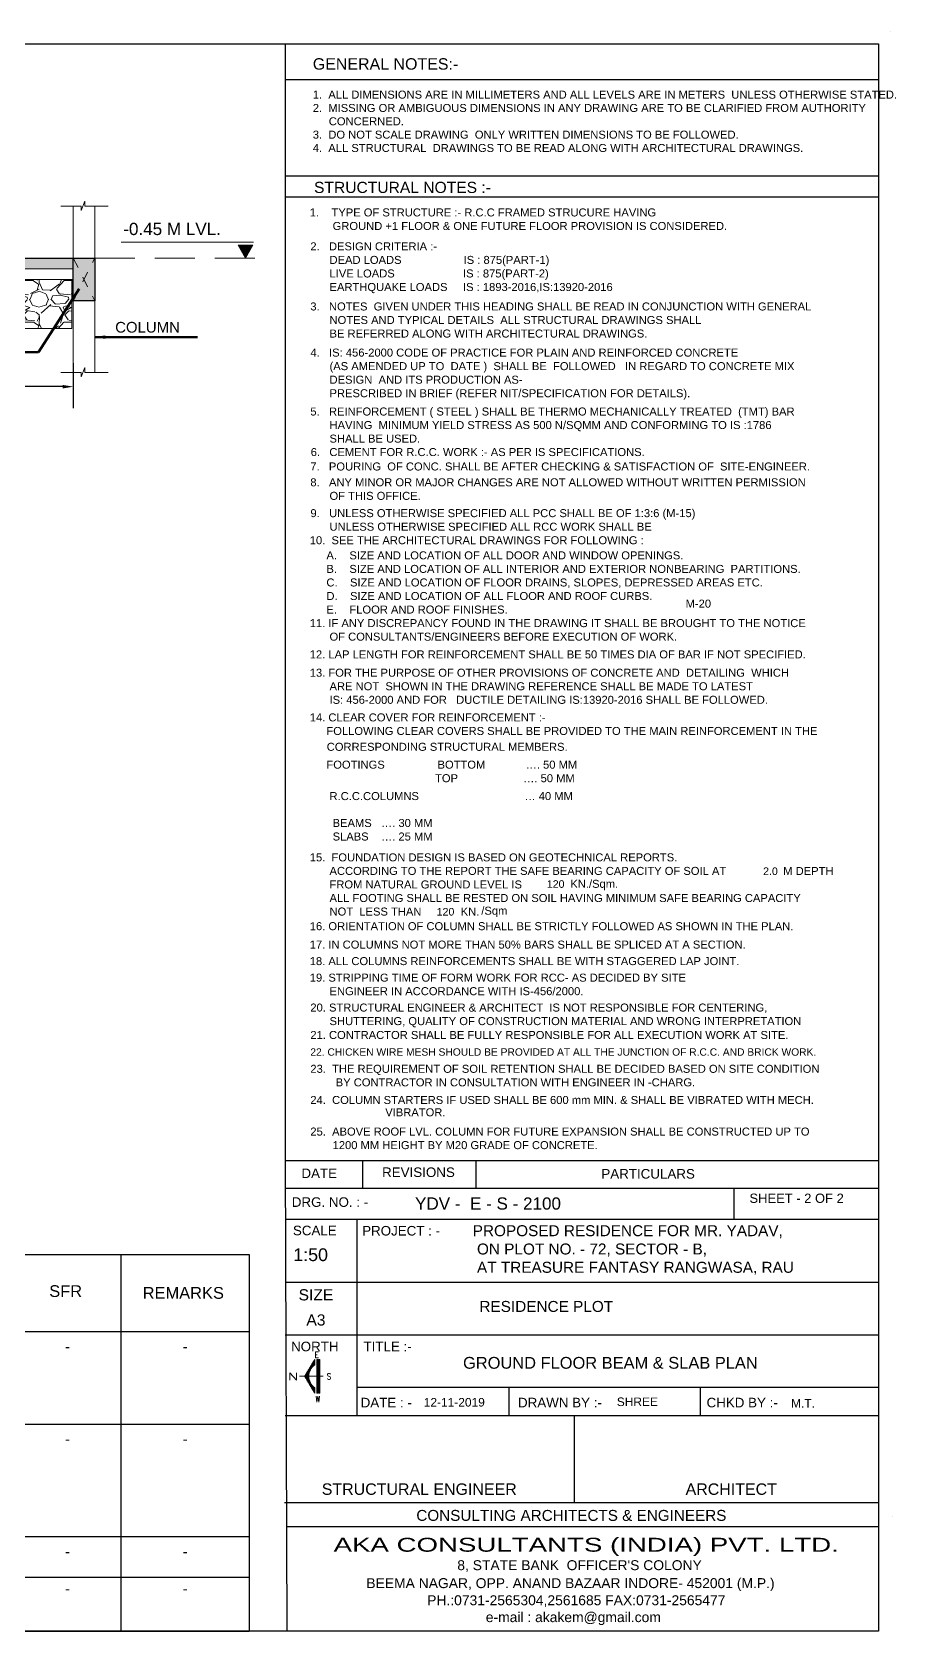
# Model space of a CAD drawing. Header units: metres. Extents: x 1689 to 2066, y 219 to 408.
# Drawn here: x 1744.89 to 1752.98, y 287.6 to 302.56 of the extents above; entities that cross this region are included whole.
import ezdxf
from ezdxf.enums import TextEntityAlignment as Align

# ---------------------------------------------------------------- set-up
doc = ezdxf.new("R2010")
doc.units = ezdxf.units.M
doc.header["$LTSCALE"] = 1.5
doc.linetypes.add('DASHED', pattern=[0.75, 0.5, -0.25])
doc.linetypes.add('DASHED2', pattern=[0.375, 0.25, -0.125])
for name, color, linetype, lineweight in [('COL', 4, 'Continuous', 25), ('DIM - GRID - STR', 140, 'Continuous', 15), ('FORMAT - STR', 7, 'Continuous', 25), ('SECTION -  LINE - STR', 3, 'Continuous', 20)]:
    doc.layers.add(name, color=color, linetype=linetype, lineweight=lineweight)
for name, color, linetype in [('LETTER', 7, 'Continuous'), ('Schedule Border', 60, 'Continuous'), ('Schedule Header', 4, 'Continuous'), ('Schedule Line', 60, 'Continuous'), ('T-Text', 7, 'Continuous'), ('Text', 31, 'Continuous'), ('TXT', 7, 'Continuous')]:
    doc.layers.add(name, color=color, linetype=linetype)
doc.styles.add('A1', font='arial.ttf', dxfattribs={"height": 0.225})
doc.styles.add('DIM', font='arial.ttf', dxfattribs={"width": 0.8, "height": 0.2})
doc.styles.add('PRADEEP - STR', font='swissel.ttf')
doc.styles.add('ROMAND', font='arial.ttf')
doc.styles.add('ROMANS', font='romans', dxfattribs={"width": 0.8})
doc.styles.add('ROMANT', font='romant', dxfattribs={"height": 0.4})
doc.styles.add('SC-FGT2', font='sanss___.ttf')
doc.styles.add('SC-FTG1', font='sanss___.ttf')
doc.styles.get("Standard").update_dxf_attribs({"font": 'arial.ttf', "height": 0.2})
doc.dimstyles.new('GRID DIM', dxfattribs={"dimtxt": 0.35, "dimasz": 0.1, "dimexe": 0.1, "dimexo": 0.1, "dimgap": 0.09, "dimtad": 0, "dimdec": 0, "dimlfac": 1000, "dimzin": 0, "dimdsep": 46, "dimtxsty": 'Standard', "dimblk": 'OBLIQUE', "dimcen": 0.09, "dimclrd": 73, "dimclre": 73, "dimclrt": 1, "dimadec": 0, "dimazin": 0, "dimtfac": 1, "dimtdec": 0, "dimtofl": 0, "dimtmove": 1, "dimatfit": 3, "dimfxl": 1.25, "dimtolj": 1, "dimtzin": 0, "dimlwd": -1, "dimlwe": -1, "dimarcsym": 0})
doc.dimstyles.new('XYZ', dxfattribs={"dimtxt": 0.3, "dimasz": 0.2, "dimexe": 0.09, "dimexo": 0.0625, "dimgap": 0.09, "dimtad": 0, "dimdec": 0, "dimlfac": 1000, "dimzin": 0, "dimdsep": 46, "dimtxsty": 'Standard', "dimblk": 'OBLIQUE', "dimcen": 0.09, "dimclrd": 125, "dimclre": 125, "dimadec": 0, "dimazin": 0, "dimtfac": 1, "dimtdec": 0, "dimtofl": 0, "dimtmove": 0, "dimatfit": 3, "dimfxl": 1, "dimtolj": 1, "dimtzin": 0, "dimlwd": 13, "dimlwe": 13, "dimarcsym": 0})
pattern_1 = [(228.0127875, (-1546.856798, -385.364975), (-3.09798720024, -3.4852355998), [0.05209885, -5.15779554]), (184.969741, (-1546.89165, -385.4037), (4.64698079816, 0.38724842206), [0.08940326, -8.85092029]), (132.5104471, (-1546.980718, -385.411444), (3.87248400164, -4.2597323985), [0.06303939, -6.24090784]), (267.273689, (-1547.131745, -385.508257), (0.38724840081, 7.74496799996), [0.08141433, -8.06001705]), (292.8336542, (-1547.135617, -385.589579), (-1.93624200016, 4.64698079993), [0.07983319, -7.90349709]), (357.273689, (-1547.104637, -385.663156), (-7.74496799996, 0.38724840081), [0.08141433, -8.06001705]), (37.6942405, (-1547.023315, -385.667028), (-5.03422919978, -3.87248400029), [0.10766629, -10.65895356]), (72.2553284, (-1546.93812, -385.601196), (2.71073880073, 8.51946479977), [0.10164806, -10.06316142]), (121.4295656, (-1546.90714, -385.504384), (-3.09798720044, 5.03422919973), [0.08169005, -8.0873239]), (175.2363583, (-1546.949738, -385.43468), (4.25973239994, -0.3872484007), [0.09326181, -4.56982643]), (222.3974378, (-1547.042678, -385.426934), (-4.64698079985, -4.25973240016), [0.12060774, -11.94017514]), (138.8140748, (-1546.74837, -385.51213), (-2.7107387998, 2.3234904002), [0.04116489, -4.07534207]), (171.4692344, (-1546.779349, -385.485022), (5.03422920014, -0.77449679912), [0.07831595, -7.75329826]), (225, (-1546.8568, -385.4734), (-5e-17, -0.3872484), [0.05476506, -0.49288688]), (203.1985905, (-1546.883906, -385.426934), (1.936242, 0.7744967999), [0.02949206, -2.91970389]), (291.8014095, (-1546.91101, -385.43855), (-0.3872484, 1.1617452), [0.04170781, -2.04368864]), (30.9637565, (-1546.89552, -385.477277), (1.1617452, 0.7744968), [0.06774098, -2.19028582]), (161.565051, (-1546.83744, -385.44242), (0.7744968, -0.3872484), [0.04898344, -1.17560353]), (16.3895403, (-1547.135617, -385.438552), (3.872484, 1.1617452), [0.06862042, -6.79343871]), (70.346176, (-1547.069785, -385.41919), (-1.54899360014, -4.25973239995), [0.05756873, -5.6992926]), (293.1985905, (-1546.837436, -385.364975), (-0.7744967999, 1.936242), [0.05898374, -2.89021221]), (343.6104597, (-1546.8142, -385.41919), (-3.87248400008, 1.16174519973), [0.06862042, -6.79343871]), (339.4439548, (-1547.135617, -385.678646), (-1.936242, 0.7744968), [0.06617301, -3.24247877]), (294.7751406, (-1547.073658, -385.70188), (-1.9362420023, 4.25973239895), [0.05544545, -5.48910785]), (66.8014095, (-1546.833563, -385.752223), (0.7744967999, 1.936242), [0.05898374, -2.89021221]), (17.3540246, (-1546.810329, -385.698008), (-5.0342291999, -1.54899360033), [0.06491484, -6.42655124]), (69.4439548, (-1547.023315, -385.752223), (-0.7744968, -1.936242), [0.0330865, -3.27556528]), (101.3099325, (-1546.8568, -385.75222), (-0.3872484, 1.5489936), [0.0197458, -1.95484135]), (165.9637565, (-1546.86067, -385.73286), (1.1617452, -0.3872484), [0.07983319, -1.51683286]), (186.009006, (-1546.93812, -385.713498), (3.87248399998, 0.3872484002), [0.07398381, -7.32438649]), (303.6900675, (-1546.89552, -385.51213), (-0.3872484, 0.7744968), [0.05584974, -1.34039422]), (353.1572266, (-1546.864543, -385.558599), (6.58322280004, -0.77449679966), [0.09750682, -9.65315874]), (60.945396, (-1546.76773, -385.570216), (-1.5489936, -2.7107388), [0.03986955, -3.94709675]), (90, (-1546.74837, -385.53536), (-0.3872484, 0.3872484), [0.0232349, -0.3640135]), (120.2564372, (-1546.945866, -385.70188), (1.5489935998, -2.7107388001), [0.0537981, -5.32602861]), (48.0127875, (-1546.972973, -385.65541), (3.09798720026, 3.48523559977), [0.1041977, -5.105696685]), (0, (-1546.90327, -385.57796), (0.3872484, 0.3872484), [0.10068458, -0.28656382]), (325.3048465, (-1546.802584, -385.577961), (3.87248400147, -2.7107387979), [0.06122939, -6.06170543]), (254.054604, (-1546.75224, -385.612814), (-0.3872484, -1.5489936), [0.05638414, -2.762826765]), (207.6459754, (-1546.767731, -385.667028), (-7.35771960027, -3.87248399949), [0.09180304, -9.08851633]), (175.4260787, (-1546.849053, -385.709626), (-5.0342292, 0.3872484), [0.09712151, -9.61501895])]
pattern_2 = [(45, (-1522.818363, -386.69644), (-0.0336759605, 0.0336759605), []), (45, (-1522.79591, -386.69644), (-0.0336759605, 0.0336759605), [])]

# ---------------------------------------------------------------- blocks, each defined once
blk = doc.blocks.new('A$C3A620828')
at = {"color": 125, "lineweight": 25, "ltscale": 100}
for p, q in [((0, 1.718), (-3.7121, 1.718)), ((0, 1.5691), (-3.6971, 1.5691)), ((0, 0.9176), (-3.6971, 0.9176))]:
    blk.add_line(p, q, dxfattribs=at)
at = {"layer": 'COL'}
for p, q in [((-3.7076, 3.8567), (-3.6971, 0.9176)), ((0, 1.9089), (0, 0.9176))]:
    blk.add_line(p, q, dxfattribs=at)
at = {"layer": 'Defpoints', "color": 1, "linetype": 'Continuous', "lineweight": 30}
blk.add_line((0.0859, 1.6321), (0.0859, 1.6321), dxfattribs=at)
at = {"layer": 'FORMAT - STR'}
for p, q in [((-3.7076, 3.8567), (0, 3.8567)), ((-3.2235, 3.8567), (-3.2235, 3.6848)), ((-2.5153, 3.8567), (-2.5153, 3.6848)), ((-3.7076, 3.6848), (0, 3.6848)), ((-0.9039, 3.6848), (-0.9039, 3.491)), ((-3.7076, 3.491), (0, 3.491)), ((-3.26, 3.491), (-3.26, 2.2624)), ((0, 3.0945), (-3.7076, 3.0945)), ((0, 2.7661), (-3.7076, 2.7661)), ((0, 2.4378), (-3.26, 2.4378)), ((-2.3101, 2.4378), (-2.3101, 2.2624)), ((-1.1142, 2.4378), (-1.1142, 2.2624)), ((0, 2.2624), (-3.7076, 2.2624)), ((-1.8982, 1.718), (-1.8982, 2.2624)), ((0, 1.718), (-3.7121, 1.718))]:
    blk.add_line(p, q, dxfattribs=at)
at = {"layer": 'FORMAT - STR', "ltscale": 3, "style": 'PRADEEP - STR'}
for s, height, p in [('DATE', 0.05974, (-3.6055, 3.7469)), ('REVISIONS', 0.05974, (-3.1013, 3.7536)), ('PARTICULARS', 0.059738, (-1.7311, 3.7438)), ('DRG. NO. : -', 0.059738, (-3.6657, 3.5672)), ('SCALE', 0.05974, (-3.6587, 3.3898)), ('PROJECT : -', 0.059738, (-3.226, 3.3882)), ('NORTH', 0.05974, (-3.6702, 2.6651)), ('TITLE :-', 0.05974, (-3.2177, 2.6653)), ('DATE : -', 0.05974, (-3.2353, 2.3148)), ('DRAWN BY :-    ', 0.059738, (-2.252, 2.3148)), ('CHKD BY :-', 0.05974, (-1.0738, 2.3148)), ('STRUCTURAL ENGINEER', 0.071364, (-3.4784, 1.7683)), ('ARCHITECT', 0.07136, (-1.2048, 1.7683))]:
    blk.add_text(s, height=height, dxfattribs=at).set_placement(p)
at = {"layer": 'FORMAT - STR', "color": 4, "ltscale": 3, "char_height": 0.068589, "width": 2.451607, "attachment_point": 1, "rotation": 0.00229, "style": 'PRADEEP - STR'}
for s, insert in [('\\pxql;{\\fArial|b0|i0|c0|p34;\\C256;PROPOSED RESIDENCE FOR MR. YADAV, \\P ON PLOT NO. - 72, SECTOR - B, \\P AT TREASURE FANTASY RANGWASA, RAU}', (-2.5351, 3.4526)), ('\\pxql;{\\fArial|b0|i0|c0|p34;\\C256;RESIDENCE PLOT}', (-2.4934, 2.9794))]:
    blk.add_mtext(s, dxfattribs=dict(at, insert=insert))
at = {"layer": 'T-Text', "ltscale": 3, "style": 'ROMAND'}
blk.add_text('CONSULTING ARCHITECTS & ENGINEERS ', height=0.068214, dxfattribs=at).set_placement((-2.8875, 1.6057))
at = {"layer": 'T-Text', "ltscale": 3, "style": 'ROMAND', "width": 1.424099}
blk.add_text('AKA CONSULTANTS (INDIA) PVT. LTD.', height=0.086818, rotation=0.00229, dxfattribs=at).set_placement((-3.4046, 1.4131), (-0.2472, 1.4132), align=Align.FIT)
at = {"layer": 'T-Text', "ltscale": 3, "style": 'A1'}
for s, p in [("8, STATE BANK  OFFICER'S COLONY", (-2.6314, 1.2978)), ('BEEMA NAGAR, OPP. ANAND BAZAAR INDORE- 452001 (M.P.)', (-3.1999, 1.1857)), ('PH.:0731-2565304,2561685 FAX:0731-2565477', (-2.8197, 1.0788)), ('e-mail : akakem@gmail.com', (-2.4533, 0.9733))]:
    blk.add_text(s, height=0.062013, rotation=0.00229, dxfattribs=at).set_placement(p)
blk = doc.blocks.new('*D71')
at = {"layer": 'Defpoints', "color": 0, "transparency": 16777216}
for p in [(1453.51, 296.205), (1454.537, 295.755), (1454.703, 295.755)]:
    blk.add_point(p, dxfattribs=at)
at = {"layer": 'DIM - GRID - STR', "color": 2, "linetype": 'ByBlock', "lineweight": -2, "transparency": 16777216}
for p, q in [((1454.703, 296.305), (1454.703, 296.405)), ((1454.703, 295.655), (1454.703, 295.555))]:
    blk.add_line(p, q, dxfattribs=at)
at = {"layer": 'DIM - GRID - STR', "color": 1, "linetype": 'ByBlock', "lineweight": -2, "transparency": 16777216}
for p, q in [((1453.61, 296.205), (1454.903, 296.205)), ((1454.637, 295.755), (1454.903, 295.755))]:
    blk.add_line(p, q, dxfattribs=at)
at = {"layer": 'DIM - GRID - STR', "color": 2, "transparency": 16777216}
for points in [[(1454.686, 296.305), (1454.72, 296.305), (1454.703, 296.205)], [(1454.686, 295.655), (1454.72, 295.655), (1454.703, 295.755)]]:
    blk.add_solid(points, dxfattribs=at)
at = {"layer": 'DIM - GRID - STR', "color": 3, "transparency": 16777216, "insert": (1454.703, 295.98), "char_height": 0.1, "attachment_point": 5, "rotation": 90, "style": 'PRADEEP - STR'}
blk.add_mtext('\\A1;450', dxfattribs=at)
blk = doc.blocks.new('_Oblique')
at = {"color": 0, "linetype": 'ByBlock', "lineweight": -2}
blk.add_line((-0.5, -0.5), (0.5, 0.5), dxfattribs=at)
blk = doc.blocks.new('*D70')
at = {"layer": 'Defpoints', "color": 0, "transparency": 16777216}
for p in [(1456.813, 294.873), (1454.213, 294.764), (1454.213, 294.552)]:
    blk.add_point(p, dxfattribs=at)
at = {"layer": 'DIM - GRID - STR', "color": 1, "linetype": 'ByBlock', "lineweight": -2, "transparency": 16777216}
for p, q in [((1456.813, 294.773), (1456.813, 294.352)), ((1454.213, 294.664), (1454.213, 294.352))]:
    blk.add_line(p, q, dxfattribs=at)
at = {"layer": 'DIM - GRID - STR', "color": 2, "linetype": 'ByBlock', "lineweight": -2, "transparency": 16777216}
for p, q in [((1454.313, 294.552), (1455.251, 294.552)), ((1456.713, 294.552), (1455.776, 294.552))]:
    blk.add_line(p, q, dxfattribs=at)
at = {"layer": 'DIM - GRID - STR', "color": 2, "transparency": 16777216}
for points in [[(1454.313, 294.568), (1454.313, 294.535), (1454.213, 294.552)], [(1456.713, 294.568), (1456.713, 294.535), (1456.813, 294.552)]]:
    blk.add_solid(points, dxfattribs=at)
at = {"layer": 'DIM - GRID - STR', "color": 3, "transparency": 16777216, "insert": (1455.513, 294.552), "char_height": 0.1, "attachment_point": 5, "style": 'PRADEEP - STR'}
blk.add_mtext('\\A1;2600', dxfattribs=at)
blk = doc.blocks.new('*X3')
at = {"color": 0}
for p, q in [((48396, 10594), (49241, 10594)), ((48449, 10625), (49189, 10625)), ((48501, 10656), (49136, 10656)), ((48554, 10688), (49084, 10688)), ((48606, 10719), (49031, 10719)), ((48659, 10750), (48978, 10750)), ((48712, 10781), (48926, 10781)), ((48764, 10812), (48873, 10812)), ((48817, 10844), (48821, 10844)), ((47703, 10031), (49939, 10031)), ((47703, 10000), (49939, 10000)), ((47703, 9969), (49939, 9969)), ((47703, 9906), (49939, 9906)), ((47703, 9875), (49939, 9875)), ((47712, 10188), (48065, 10188)), ((47765, 10219), (48088, 10219)), ((47818, 10250), (48113, 10250)), ((47870, 10281), (48140, 10281)), ((47923, 10312), (48170, 10312)), ((47975, 10344), (48203, 10344)), ((48028, 10375), (48240, 10375)), ((48081, 10406), (48281, 10406)), ((48133, 10438), (48327, 10438)), ((48186, 10469), (48380, 10469)), ((48238, 10500), (48444, 10500)), ((48291, 10531), (48524, 10531)), ((48343, 10562), (48641, 10562)), ((48996, 10562), (49294, 10562)), ((49114, 10531), (49347, 10531)), ((49194, 10500), (49399, 10500)), ((49257, 10469), (49452, 10469)), ((49310, 10438), (49504, 10438)), ((49357, 10406), (49557, 10406)), ((49398, 10375), (49609, 10375)), ((49434, 10344), (49662, 10344)), ((49467, 10312), (49715, 10312)), ((49497, 10281), (49767, 10281)), ((49525, 10250), (49820, 10250)), ((49550, 10219), (49872, 10219)), ((49572, 10188), (49925, 10188))]:
    blk.add_line(p, q, dxfattribs=at)
blk = doc.blocks.new('NORTH')
at = {"lineweight": 20}
for p, q in [((0.14, 1.8), (-0.52, 0.69)), ((0.14, 1.44), (0.14, 1.8)), ((0.14, -0.43), (-0.52, 0.69)), ((0.14, -0.07), (0.14, -0.43))]:
    blk.add_line(p, q, dxfattribs=at)
at = {"color": 1, "lineweight": 20}
blk.add_line((0.69, 0.69), (-0.88, 0.69), dxfattribs=at)
at = {"lineweight": 20}
for points in [[(0.27, 1.81), (0.37, 1.81), (0.37, -0.43), (0.27, -0.43)], [(0.41, -0.43), (0.41, 1.81), (0.47, 1.81), (0.47, -0.43)]]:
    blk.add_lwpolyline(points, close=True, dxfattribs=at)
for start, end in [(124.5364, 180), (180, 235.4636)]:
    blk.add_arc((0.66, 0.69), 0.92, start, end, dxfattribs=at)
at = {"lineweight": 20, "xscale": 0.001, "yscale": 0.001, "zscale": 0.001, "rotation": 90}
blk.add_blockref('*X3', (10.32, -48.13), dxfattribs=at)
at = {"color": 1, "lineweight": 20, "style": 'ROMANS'}
for s, width, p, p2 in [('E', 0.865261, (0.13, 1.91), (0.41, 1.91)), ('S', 0.865261, (0.94, 0.48), (1.22, 0.48)), ('W', 0.668611, (0.2, -1.03), (0.48, -1.03))]:
    blk.add_text(s, height=0.4, dxfattribs=dict(at, width=width)).set_placement(p, p2, align=Align.FIT)
at = {"color": 1, "lineweight": 20, "style": 'ROMANT', "width": 1.5}
blk.add_text('N', height=0.5, dxfattribs=at).set_placement((-1.64, 0.43))
blk = doc.blocks.new('A$C5E293F55')
at = {"layer": 'COL'}
h = blk.add_hatch(dxfattribs=at)
h.set_pattern_fill('ANSI32', color=48, scale=0.005)
h.set_pattern_definition(pattern_2)
h.paths.add_polyline_path([(-3.3036, 0.45), (-3.2, 0.45), (-3.2, 0.35), (-3.3036, 0.35)])
h = blk.add_hatch(dxfattribs=at)
h.set_pattern_fill('ANSI32', color=48, scale=0.005)
h.set_pattern_definition(pattern_2)
h.paths.add_polyline_path([(-3.3036, 0.35), (-3.2, 0.35), (-3.2, 0.3), (-2.9, 0.3), (-2.9, 0.15), (-2.6, 0.15), (-2.6, 0.0013)])
at = {"layer": 'SECTION -  LINE - STR'}
h = blk.add_hatch(color=26, dxfattribs=at)
h.dxf.hatch_style = 1
h.paths.add_polyline_path([(-5.0212, 0.446), (-4.9523, 0.5654), (-5.0901, 0.5654)])
h = blk.add_hatch(color=48, dxfattribs=at)
h.dxf.hatch_style = 1
h.paths.add_polyline_path([(-4.7332, 0.45), (-3.3036, 0.45), (-3.3036, 0.35), (-4.7332, 0.35)])
h = blk.add_hatch(color=48, dxfattribs=at)
h.dxf.hatch_style = 1
h.paths.add_polyline_path([(-3.5288, 0.35), (-3.3036, 0.35), (-2.6, 0.0013), (-2.6, -0.1), (-2.6207, -0.1)])
h = blk.add_hatch(dxfattribs=at)
h.set_pattern_fill('GRAVEL', color=48, scale=0.015246)
h.set_pattern_definition(pattern_1)
h.paths.add_polyline_path([(-4.7332, 0.25), (-4.7332, -0.6596), (-2.6, -0.6596), (-2.6, -0.2219), (-3.0147, -0.0164), (-3.1332, 0.0423), (-3.2598, 0.1051), (-3.5522, 0.25)])
h = blk.add_hatch(dxfattribs=at)
h.set_pattern_fill('GRAVEL', color=48, scale=0.015246)
h.set_pattern_definition(pattern_1)
h.paths.add_polyline_path([(-4.7332, 0.25), (-4.7332, -0.6596), (-2.6, -0.6596), (-2.6, -0.2219), (-3.0147, -0.0164), (-3.1332, 0.0423), (-3.2598, 0.1051), (-3.5522, 0.25)])
h = blk.add_hatch(color=48, dxfattribs=at)
h.dxf.hatch_style = 1
h.paths.add_polyline_path([(-2.6, 0), (-2.4, 0), (-2.4, -0.4), (-2.6, -0.4)])
h = blk.add_hatch(color=48, dxfattribs=at)
h.dxf.hatch_style = 1
h.paths.add_polyline_path([(-2.4, 0), (0, 0), (0, -0.1), (-2.4, -0.1)])
h = blk.add_hatch(color=48, dxfattribs=at)
h.dxf.hatch_style = 1
h.paths.add_polyline_path([(0, 0), (0.2, 0), (0.2, -0.4), (0, -0.4)])
h = blk.add_hatch(color=26, dxfattribs=at)
h.dxf.hatch_style = 1
h.paths.add_polyline_path([(1.6117, 0), (1.6806, 0.1194), (1.5428, 0.1194)])
h = blk.add_hatch(dxfattribs=at)
h.set_pattern_fill('GRAVEL', color=48, scale=0.015246)
h.set_pattern_definition([(228.0127875, (-970.150202, -132.110816), (-3.09798720024, -3.4852355998), [0.05209885, -5.15779554]), (184.969741, (-970.185054, -132.14954), (4.64698079816, 0.38724842206), [0.08940326, -8.8509203]), (132.510447, (-970.274121, -132.157285), (3.87248400164, -4.2597323985), [0.0630394, -6.24090784]), (267.273689, (-970.425148, -132.254098), (0.3872484008, 7.74496799996), [0.08141433, -8.06001705]), (292.8336542, (-970.42902, -132.33542), (-1.93624200016, 4.64698079993), [0.0798332, -7.90349709]), (357.273689, (-970.39804, -132.408997), (-7.74496799996, 0.3872484008), [0.08141433, -8.06001705]), (37.6942405, (-970.316719, -132.41287), (-5.03422919978, -3.87248400029), [0.10766629, -10.65895356]), (72.2553284, (-970.231524, -132.347037), (2.71073880073, 8.51946479977), [0.10164806, -10.06316142]), (121.4295656, (-970.200544, -132.250225), (-3.09798720044, 5.03422919973), [0.08169005, -8.0873239]), (175.2363583, (-970.24314, -132.18052), (4.2597323999, -0.3872484007), [0.0932618, -4.56982643]), (222.3974378, (-970.336081, -132.172775), (-4.64698079985, -4.25973240016), [0.12060774, -11.94017514]), (138.814075, (-970.041772, -132.25797), (-2.7107387998, 2.3234904002), [0.04116489, -4.07534207]), (171.4692344, (-970.072752, -132.230863), (5.03422920014, -0.77449679912), [0.07831595, -7.75329826]), (225, (-970.1502, -132.21925), (-5e-17, -0.3872484), [0.05476506, -0.49288688]), (203.1985905, (-970.17731, -132.172775), (1.936242, 0.7744967999), [0.02949206, -2.91970389]), (291.8014095, (-970.20442, -132.18439), (-0.3872484, 1.1617452), [0.04170781, -2.04368864]), (30.9637565, (-970.18893, -132.22312), (1.1617452, 0.7744968), [0.06774098, -2.19028582]), (161.565051, (-970.13084, -132.18827), (0.7744968, -0.3872484), [0.04898344, -1.17560353]), (16.3895403, (-970.42902, -132.184393), (3.872484, 1.1617452), [0.06862042, -6.79343871]), (70.346176, (-970.363188, -132.16503), (-1.54899360014, -4.25973239995), [0.05756873, -5.6992926]), (293.1985905, (-970.13084, -132.110816), (-0.7744967999, 1.936242), [0.05898374, -2.89021221]), (343.6104597, (-970.107605, -132.16503), (-3.8724840001, 1.16174519973), [0.06862042, -6.79343871]), (339.443955, (-970.42902, -132.424487), (-1.936242, 0.7744968), [0.066173, -3.24247877]), (294.7751406, (-970.36706, -132.447722), (-1.9362420023, 4.25973239895), [0.05544545, -5.48910785]), (66.8014095, (-970.126967, -132.498064), (0.7744968, 1.936242), [0.05898374, -2.89021221]), (17.3540246, (-970.103732, -132.44385), (-5.0342291999, -1.5489936003), [0.06491484, -6.42655124]), (69.443955, (-970.31672, -132.498064), (-0.7744968, -1.936242), [0.0330865, -3.27556528]), (101.3099325, (-970.1502, -132.498064), (-0.3872484, 1.5489936), [0.0197458, -1.95484135]), (165.963757, (-970.15407, -132.4787), (1.1617452, -0.3872484), [0.0798332, -1.51683286]), (186.009006, (-970.231524, -132.45934), (3.872484, 0.3872484002), [0.0739838, -7.32438649]), (303.690068, (-970.18893, -132.25797), (-0.3872484, 0.7744968), [0.05584974, -1.34039422]), (353.1572266, (-970.157947, -132.30444), (6.58322280004, -0.77449679966), [0.09750682, -9.65315874]), (60.945396, (-970.061135, -132.316057), (-1.5489936, -2.7107388), [0.03986955, -3.94709675]), (90, (-970.04177, -132.2812), (-0.3872484, 0.3872484), [0.0232349, -0.3640135]), (120.256437, (-970.23927, -132.447722), (1.5489935998, -2.7107388001), [0.0537981, -5.32602861]), (48.0127875, (-970.266376, -132.401252), (3.09798720026, 3.4852355998), [0.1041977, -5.10569668]), (0, (-970.19667, -132.3238), (0.3872484, 0.3872484), [0.10068458, -0.28656382]), (325.3048465, (-970.095987, -132.323802), (3.87248400147, -2.7107387979), [0.0612294, -6.06170543]), (254.054604, (-970.045645, -132.358655), (-0.3872484, -1.5489936), [0.05638414, -2.76282676]), (207.6459754, (-970.061135, -132.41287), (-7.35771960027, -3.87248399949), [0.09180304, -9.08851633]), (175.4260787, (-970.142457, -132.455467), (-5.0342292, 0.3872484), [0.09712151, -9.61501895])])
h.paths.add_polyline_path([(-2.6, -0.2), (-0.0147, -0.2), (-0.0147, -0.6596), (-2.6, -0.6596)])
at = {"layer": 'COL'}
for p, q in [((-3.2, 0.35), (-3.2, 0.45)), ((-2.6, 0), (0, 0))]:
    blk.add_line(p, q, dxfattribs=at)
for points in [[(-3.5288, 0.35), (-2.6207, -0.1)], [(-3.3036, 0.35), (-2.5973, 0)]]:
    blk.add_lwpolyline(points, dxfattribs=at)
at = {"layer": 'COL', "color": 3}
blk.add_lwpolyline([(0, 0), (0.2, 0), (0.2, -0.4), (0, -0.4)], close=True, dxfattribs=at)
at = {"layer": 'SECTION -  LINE - STR', "color": 3}
for p, q in [((-4.7332, -0.7469), (-4.7332, 0.6116)), ((-2.6, 0), (-2.6, 0.5665)), ((-2.4, -0.9908), (-2.4, 0.5665)), ((0, 0), (0, 0.4856)), ((0.2, -1.0716), (0.2, 0.4856)), ((-4.7332, 0.375), (-4.8036, 0.375)), ((-4.8036, 0.375), (-4.6548, 0.3357)), ((-4.6548, 0.3357), (-4.7332, 0.3357)), ((-2.9, 0.3), (-3.2, 0.3)), ((-2.9, 0.15), (-2.9, 0.3)), ((-3.5522, 0.25), (-4.7332, 0.25)), ((-4.7332, 0.15), (-4.7332, 0)), ((-2.6, 0.15), (-2.9, 0.15)), ((-0.0606, 0), (-1.4106, 0)), ((-2.6, -0.9908), (-2.6, -0.1692)), ((0, -1.0716), (0, -0.15))]:
    blk.add_line(p, q, dxfattribs=at)
at = {"layer": 'SECTION -  LINE - STR', "color": 4}
for p, q in [((-6.7793, 0.5935), (-4.9451, 0.5935)), ((0.4467, 0.1475), (1.6878, 0.1475))]:
    blk.add_line(p, q, dxfattribs=at)
at = {"layer": 'SECTION -  LINE - STR', "color": 48, "linetype": 'DASHED', "ltscale": 0.5}
for p, q in [((-4.7332, 0.45), (-5.7439, 0.45)), ((0.2, 0), (1.7673, 0))]:
    blk.add_line(p, q, dxfattribs=at)
at = {"layer": 'SECTION -  LINE - STR', "color": 48}
for p, q in [((-4.7332, 0.25), (-3.5522, 0.25)), ((-2.6, 0), (-2.6, -0.6596)), ((-2.6, -0.6596), (-4.7332, -0.6596))]:
    blk.add_line(p, q, dxfattribs=at)
at = {"layer": 'SECTION -  LINE - STR', "color": 3, "linetype": 'DASHED2', "ltscale": 0.2}
for p, q in [((-2.6, 0), (-2.4, -0.4)), ((-2.6, -0.4), (-2.4, 0)), ((0, 0), (0.2, -0.4)), ((0, -0.4), (0.2, 0))]:
    blk.add_line(p, q, dxfattribs=at)
at = {"layer": 'SECTION -  LINE - STR', "color": 3}
for points in [[(-2.2728, 0.5665), (-2.4911, 0.5665), (-2.4911, 0.6134), (-2.527, 0.5254), (-2.527, 0.5665), (-2.716, 0.5665)], [(-3.2, 0.45), (-4.7332, 0.45)], [(-3.3036, 0.35), (-3.3036, 0.45)], [(0.3272, 0.4856), (0.1089, 0.4856), (0.1089, 0.5326), (0.073, 0.4446), (0.073, 0.4856), (-0.116, 0.4856)], [(-3.2, 0.35), (-3.2, 0.3)], [(-2.4, -0.15), (-2.4, -0.4), (-2.6, -0.4), (-2.6, 0), (-2.4, 0)], [(-2.4, 0), (0, 0)], [(0, -0.1), (-2.4, -0.1)], [(0, -0.2), (-2.4, -0.2)], [(0, -0.2), (-2.4, -0.2)], [(-2.2728, -0.9908), (-2.4911, -0.9908), (-2.4911, -0.9439), (-2.527, -1.0318), (-2.527, -0.9908), (-2.716, -0.9908)], [(0.3272, -1.0716), (0.1089, -1.0716), (0.1089, -1.0247), (0.073, -1.1127), (0.073, -1.0716), (-0.116, -1.0716)]]:
    blk.add_lwpolyline(points, dxfattribs=at)
at = {"layer": 'SECTION -  LINE - STR', "color": 4}
for points in [[(-5.0212, 0.446), (-5.0901, 0.5654), (-4.9523, 0.5654)], [(1.6117, 0), (1.5428, 0.1194), (1.6806, 0.1194)]]:
    blk.add_lwpolyline(points, close=True, dxfattribs=at)
at = {"layer": 'SECTION -  LINE - STR', "color": 3}
blk.add_lwpolyline([(-4.7332, 0.45), (-3.3036, 0.45), (-3.3036, 0.35), (-4.7332, 0.35)], close=True, dxfattribs=at)
at = {"layer": 'SECTION -  LINE - STR', "color": 48}
for points in [[(-4.7332, 0.25), (-3.5522, 0.25), (-3.2598, 0.1051), (-3.1332, 0.0423), (-3.0147, -0.0164), (-2.6, -0.2219), (-2.6, -0.4), (-2.4, -0.4), (-2.4, -0.6596), (-4.7332, -0.6596), (-4.7332, 0.25)], [(-3.5522, 0.25), (-2.6, -0.2219)]]:
    blk.add_lwpolyline(points, dxfattribs=at)
blk.add_lwpolyline([(-2.6, -0.2), (-0.0147, -0.2), (-0.0147, -0.6596), (-2.6, -0.6596)], close=True, dxfattribs=at)
at = {"layer": 'SECTION -  LINE - STR', "color": 3, "style": 'PRADEEP - STR'}
for s, p in [('SLAB', (-3.7176, 0.9627)), ('AS/ DETAIL', (-3.7176, 0.7586)), ('SLAB', (-1.2507, 0.2896)), ('AS/ DETAIL', (-1.2507, 0.0855)), ('WELL COMPACTED', (-4.3969, -1.0623, 0)), ('EARTH / MURRUM', (-4.3969, -1.2467, 0)), ('FILLING IN LAYERS', (-4.3969, -1.4426, 0))]:
    blk.add_text(s, height=0.1, dxfattribs=at).set_placement(p, align=Align.CENTER)
at = {"layer": 'SECTION -  LINE - STR', "color": 7, "style": 'PRADEEP - STR'}
for s, p in [('GROUND FLOOR LVL.', (-6.7544, 0.6611)), ('%%P0.00 M LVL.', (-6.8756, 0.4518)), ('-0.45 M LVL.', (0.4677, 0.2151))]:
    blk.add_text(s, height=0.114345, dxfattribs=at).set_placement(p)
at = {"layer": 'SECTION -  LINE - STR', "color": 3, "style": 'PRADEEP - STR'}
for s, p in [('P.C.C', (-5.5252, -0.2211, 0)), ('100 MM THK', (-5.8455, -0.3945, 0)), ('COLUMN', (0.392, -0.6975, 0)), ('BEAM', (-1.6354, -0.8355, 0))]:
    blk.add_text(s, height=0.1, dxfattribs=at).set_placement(p)
at = {"layer": 'TXT', "color": 2, "style": 'DIM'}
blk.add_text('SECTION 2-2', height=0.15, dxfattribs=at).set_placement((-1.9374, -1.6919, 0), align=Align.CENTER)
at = {"layer": 'DIM - GRID - STR', "color": 3}
dim = blk.add_linear_dim(base=(-2.1101, 0), p1=(-3.3036, 0.45), p2=(-2.2761, 0), angle=90, dimstyle='GRID DIM', override={"dimtxt": 0.1, "dimexe": 0.2, "dimtxsty": 'PRADEEP - STR', "dimsah": 1, "dimclrd": 2, "dimclre": 1, "dimclrt": 3, "dimfxl": 100, "dimlwd": 65534, "dimlwe": 65534}, dxfattribs=at)
dim.commit()
dim.dimension.update_dxf_attribs({"geometry": '*D71', "text_midpoint": (-2.1101, 0.225), "insert": (-1456.8131, -295.7552)})
dim = blk.add_linear_dim(base=(-2.6, -1.2037), p1=(0, -0.882), p2=(-2.6, -0.9908), dimstyle='GRID DIM', override={"dimtxt": 0.1, "dimexe": 0.2, "dimtxsty": 'PRADEEP - STR', "dimsah": 1, "dimclrd": 2, "dimclre": 1, "dimclrt": 3, "dimfxl": 100, "dimlwd": 65534, "dimlwe": 65534}, dxfattribs=at)
dim.commit()
dim.dimension.update_dxf_attribs({"geometry": '*D70', "text_midpoint": (-1.3, -1.2037), "insert": (-1456.8131, -295.7552)})
for points in [[(-4.4148, 0.45), (-4.4148, 0.9212), (-3.2246, 0.9212)], [(-4.4361, 0.2371), (-4.9316, -0.2573), (-5.7381, -0.2573)], [(-2.475, -0.25), (-2.2471, -0.8791)], [(0.0555, -0.289), (-0.325, -0.8791), (-2.2471, -0.8791)], [(-3.483, -0.5371), (-3.483, -1.1121), (-5.2818, -1.1121)], [(0.2, -0.7398), (1.1636, -0.7398)]]:
    blk.add_leader(points, dimstyle='GRID DIM', override={"dimtxt": 0.1, "dimexe": 0.2, "dimtxsty": 'PRADEEP - STR', "dimclrd": 2, "dimclre": 1, "dimclrt": 3, "dimfxl": 100, "dimlwd": 65534, "dimlwe": 65534}, dxfattribs=at)
at = {"layer": 'SECTION -  LINE - STR', "color": 2}
blk.add_leader([(-1.7952, 0), (-1.7952, 0.2481), (-0.6776, 0.2481)], dimstyle='XYZ', override={"dimasz": 0.22, "dimclrd": 2, "dimlwd": 9}, dxfattribs=at)

msp = doc.modelspace()

# ---------------------------------------------------------------- linework, layer by layer
at = {"layer": 'Defpoints', "color": 1, "linetype": 'Continuous', "lineweight": 30}
msp.add_line((1752.92353, 302.56135), (1752.92353, 302.56135), dxfattribs=at)
at = {"layer": 'FORMAT - STR'}
for p, q in [((1747.26055, 302.45131), (1747.26055, 292.0031)), ((1747.43481, 302.45131), (1752.81349, 302.45131)), ((1752.81349, 302.45131), (1752.81349, 290.11565)), ((1747.26105, 302.11702), (1752.81349, 302.11702)), ((1747.26105, 301.21434), (1752.81349, 301.21434)), ((1747.26105, 301.01896), (1752.81349, 301.01896))]:
    msp.add_line(p, q, dxfattribs=at)
msp.add_lwpolyline([(1752.81349, 302.45131), (1752.81349, 287.60131), (1731.81349, 287.60131), (1731.81349, 302.45131)], close=True, dxfattribs=at)
msp.add_lwpolyline([(1752.81349, 302.45131), (1752.81349, 287.60131), (1731.81349, 287.60131), (1731.81349, 302.45131)], close=True, dxfattribs=at)
at = {"layer": 'Schedule Border'}
for p, q in [((1731.81349, 291.1251), (1746.92531, 291.1251)), ((1745.72411, 291.1251), (1745.72411, 287.60131)), ((1746.92531, 291.1251), (1746.92531, 287.60131))]:
    msp.add_line(p, q, dxfattribs=at)
at = {"layer": 'Schedule Line'}
for p, q in [((1745.72411, 291.1251), (1745.72411, 287.60131)), ((1731.81349, 290.40438), (1746.92531, 290.40438)), ((1731.81349, 290.40438), (1746.92531, 290.40438)), ((1731.81349, 289.53795), (1746.92531, 289.53795)), ((1731.81349, 288.48512), (1746.92531, 288.48512)), ((1731.81349, 288.48512), (1746.92531, 288.48512)), ((1731.81349, 288.10468), (1746.92531, 288.10468)), ((1731.81349, 287.60131), (1746.92531, 287.60131))]:
    msp.add_line(p, q, dxfattribs=at)

# ---------------------------------------------------------------- block references
at = {"layer": 'COL'}
msp.add_blockref('A$C5E293F55', (1745.27843, 300.44638), dxfattribs=at)
at = {"layer": 'COL', "xscale": 1.497702765113534, "yscale": 1.497702765113534, "zscale": 1.497702765113534}
msp.add_blockref('A$C3A620828', (1752.81349, 286.22698), dxfattribs=at)
at = {"layer": 'LETTER', "color": 7, "xscale": 0.1413310012124444, "yscale": 0.1413310012124444, "zscale": 0.1413310012124444}
msp.add_blockref('NORTH', (1747.51895, 289.88689), dxfattribs=at)

# ---------------------------------------------------------------- texts
at = {"layer": 'FORMAT - STR', "style": 'PRADEEP - STR'}
for s, height, p in [('1.    TYPE OF STRUCTURE :- R.C.C FRAMED STRUCURE HAVING', 0.0748637, (1747.49138, 300.83573)), ('       GROUND +1 FLOOR & ONE FUTURE FLOOR PROVISION IS CONSIDERED.', 0.0748637, (1747.50206, 300.70898)), ('2.   DESIGN CRITERIA :-', 0.0748637, (1747.497, 300.51825)), ('      DEAD LOADS                    IS : 875(PART-1)', 0.0748637, (1747.50206, 300.39151)), ('      LIVE LOADS                      IS : 875(PART-2)', 0.0748637, (1747.50206, 300.26476)), ('      EARTHQUAKE LOADS     IS : 1893-2016,IS:13920-2016', 0.0748637, (1747.50206, 300.13801)), ('3.   NOTES  GIVEN UNDER THIS HEADING SHALL BE READ IN CONJUNCTION WITH GENERAL', 0.0748637, (1747.49695, 299.95602)), ('      NOTES AND TYPICAL DETAILS  ALL STRUCTURAL DRAWINGS SHALL', 0.0748637, (1747.50206, 299.82928)), ('      BE REFERRED ALONG WITH ARCHITECTURAL DRAWINGS.', 0.0748637, (1747.50206, 299.70253)), ('4.   IS: 456-2000 CODE OF PRACTICE FOR PLAIN AND REINFORCED CONCRETE', 0.0748637, (1747.49791, 299.52436)), ('      (AS AMENDED UP TO  DATE )  SHALL BE  FOLLOWED   IN REGARD TO CONCRETE MIX', 0.0748637, (1747.50206, 299.39761)), ('      DESIGN  AND ITS PRODUCTION AS-', 0.0748637, (1747.50206, 299.27087)), ('      PRESCRIBED IN BRIEF (REFER NIT/SPECIFICATION FOR DETAILS).', 0.0748637, (1747.50206, 299.14412)), ('5.   REINFORCEMENT ( STEEL ) SHALL BE THERMO MECHANICALLY TREATED  (TMT) BAR', 0.0748637, (1747.497, 298.97322)), ('      HAVING  MINIMUM YIELD STRESS AS 500 N/SQMM AND CONFORMING TO IS :1786', 0.0748637, (1747.50206, 298.84647)), ('      SHALL BE USED.', 0.0748637, (1747.50206, 298.71973)), ('6.   CEMENT FOR R.C.C. WORK :- AS PER IS SPECIFICATIONS.', 0.0748637, (1747.50059, 298.59373)), ('7.   POURING  OF CONC. SHALL BE AFTER CHECKING & SATISFACTION OF  SITE-ENGINEER.', 0.0748637, (1747.49624, 298.45889)), ('8.   ANY MINOR OR MAJOR CHANGES ARE NOT ALLOWED WITHOUT WRITTEN PERMISSION', 0.0748637, (1747.4969, 298.31096)), ('      OF THIS OFFICE.', 0.0748637, (1747.50206, 298.18421)), ('9.   UNLESS OTHERWISE SPECIFIED ALL PCC SHALL BE OF 1:3:6 (M-15)', 0.0748637, (1747.49791, 298.02225)), ('      UNLESS OTHERWISE SPECIFIED ALL RCC WORK SHALL BE ', 0.0748637, (1747.50206, 297.89551)), ('10.  SEE THE ARCHITECTURAL DRAWINGS FOR FOLLOWING :', 0.0748637, (1747.49138, 297.76876)), ('     A.    SIZE AND LOCATION OF ALL DOOR AND WINDOW OPENINGS.', 0.0748637, (1747.50206, 297.62733)), ('     B.    SIZE AND LOCATION OF ALL INTERIOR AND EXTERIOR NONBEARING  PARTITIONS.', 0.0748637, (1747.50206, 297.50058)), ('     C.    SIZE AND LOCATION OF FLOOR DRAINS, SLOPES, DEPRESSED AREAS ETC.', 0.0748637, (1747.50206, 297.37383)), ('     D.    SIZE AND LOCATION OF ALL FLOOR AND ROOF CURBS.', 0.0748637, (1747.50206, 297.24709)), ('     E.    FLOOR AND ROOF FINISHES.', 0.0748637, (1747.50206, 297.12034)), ('M-20', 0.074864, (1751.00906, 297.17586)), ('11. IF ANY DISCREPANCY FOUND IN THE DRAWING IT SHALL BE BROUGHT TO THE NOTICE', 0.0748637, (1747.49138, 296.99359)), ('      OF CONSULTANTS/ENGINEERS BEFORE EXECUTION OF WORK.', 0.0748637, (1747.50206, 296.86685)), ('12. LAP LENGTH FOR REINFORCEMENT SHALL BE 50 TIMES DIA OF BAR IF NOT SPECIFIED.', 0.0748637, (1747.49138, 296.7009)), ('13. FOR THE PURPOSE OF OTHER PROVISIONS OF CONCRETE AND  DETAILING  WHICH', 0.0748637, (1747.49138, 296.52943)), ('      ARE NOT  SHOWN IN THE DRAWING REFERENCE SHALL BE MADE TO LATEST', 0.0748637, (1747.50206, 296.40268)), ('      IS: 456-2000 AND FOR   DUCTILE DETAILING IS:13920-2016 SHALL BE FOLLOWED.', 0.0748637, (1747.50206, 296.27593)), ('14. CLEAR COVER FOR REINFORCEMENT :-', 0.0748637, (1747.49138, 296.11133)), ('     FOLLOWING CLEAR COVERS SHALL BE PROVIDED TO THE MAIN REINFORCEMENT IN THE', 0.0748637, (1747.50206, 295.98458)), ('CORRESPONDING STRUCTURAL MEMBERS.', 0.0748637, (1747.65048, 295.83633)), ('     FOOTINGS                 BOTTOM             …. 50 MM', 0.0748637, (1747.50206, 295.66931)), ('                                        TOP                     …. 50 MM', 0.0748637, (1747.50206, 295.54256)), ('      R.C.C.COLUMNS                                  … 40 MM', 0.0748637, (1747.50206, 295.3753)), ('       BEAMS   …. 30 MM', 0.0748637, (1747.50206, 295.12378)), ('       SLABS    …. 25 MM', 0.0748637, (1747.50206, 294.99704)), ('15.  FOUNDATION DESIGN IS BASED ON GEOTECHNICAL REPORTS.', 0.0748637, (1747.49138, 294.80191)), ('      ACCORDING TO THE REPORT THE SAFE BEARING CAPACITY OF SOIL AT', 0.0748637, (1747.50206, 294.67516)), (' M DEPTH', 0.074866, (1751.89359, 294.67441)), ('      FROM NATURAL GROUND LEVEL IS', 0.0748655, (1747.50206, 294.54842)), (' KN./Sqm.', 0.074866, (1749.90131, 294.55442)), ('      ALL FOOTING SHALL BE RESTED ON SOIL HAVING MINIMUM SAFE BEARING CAPACITY', 0.0748655, (1747.50206, 294.42167)), ('      NOT  LESS THAN', 0.0748655, (1747.50206, 294.29492)), ('KN.', 0.074866, (1748.90382, 294.29492)), ('/Sqm', 0.074866, (1749.09691, 294.30309)), ('16. ORIENTATION OF COLUMN SHALL BE STRICTLY FOLLOWED AS SHOWN IN THE PLAN.', 0.0748655, (1747.49138, 294.15815)), ('17. IN COLUMNS NOT MORE THAN 50%%% BARS SHALL BE SPLICED AT A SECTION.', 0.0748655, (1747.49138, 293.98594)), ('18. ALL COLUMNS REINFORCEMENTS SHALL BE WITH STAGGERED LAP JOINT.', 0.0748655, (1747.49138, 293.83135)), ('19. STRIPPING TIME OF FORM WORK FOR RCC- AS DECIDED BY SITE', 0.0748655, (1747.49138, 293.67677)), ('      ENGINEER IN ACCORDANCE WITH IS-456/2000.', 0.0748655, (1747.50206, 293.55002)), ('20. STRUCTURAL ENGINEER & ARCHITECT  IS NOT RESPONSIBLE FOR CENTERING,', 0.0748655, (1747.497, 293.39676)), ('      SHUTTERING, QUALITY OF CONSTRUCTION MATERIAL AND WRONG INTERPRETATION', 0.0748655, (1747.50206, 293.27001)), ('21. CONTRACTOR SHALL BE FULLY RESPONSIBLE FOR ALL EXECUTION WORK AT SITE.', 0.0748655, (1747.497, 293.14029)), ('22. CHICKEN WIRE MESH SHOULD BE PROVIDED AT ALL THE JUNCTION OF R.C.C. AND BRICK WORK.', 0.0687023, (1747.497, 292.98414)), ('23.  THE REQUIREMENT OF SOIL RETENTION SHALL BE DECIDED BASED ON SITE CONDITION', 0.0748655, (1747.497, 292.82373)), ('        BY CONTRACTOR IN CONSULTATION WITH ENGINEER IN -CHARG.', 0.0748655, (1747.50206, 292.69698)), ('24.  COLUMN STARTERS IF USED SHALL BE 600 mm MIN. & SHALL BE VIBRATED WITH MECH.', 0.0748655, (1747.497, 292.53206)), ('       VIBRATOR.', 0.0748655, (1747.99479, 292.4168)), ('25.  ABOVE ROOF LVL. COLUMN FOR FUTURE EXPANSION SHALL BE CONSTRUCTED UP TO', 0.0748655, (1747.497, 292.23657)), ('       1200 MM HEIGHT BY M20 GRADE OF CONCRETE.', 0.0748655, (1747.50206, 292.10983))]:
    msp.add_text(s, height=height, dxfattribs=at).set_placement(p)
at = {"layer": 'FORMAT - STR', "color": 3, "style": 'PRADEEP - STR'}
for s, p in [('2.0', (1751.73437, 294.67441)), ('120', (1749.71026, 294.55442)), ('120', (1748.67936, 294.29492))]:
    msp.add_text(s, height=0.070976, dxfattribs=at).set_placement(p)
at = {"layer": 'FORMAT - STR', "color": 4, "ltscale": 3, "style": 'PRADEEP - STR'}
msp.add_text('YDV -  E - S - 2100', height=0.1142575, rotation=0.002289, dxfattribs=at).set_placement((1748.47679, 291.54375))
at = {"layer": 'FORMAT - STR', "color": 1, "ltscale": 3, "style": 'PRADEEP - STR'}
for s, height, p in [('SHEET - 2 OF 2', 0.0868597, (1751.60661, 291.60672)), ('M.T.', 0.07998, (1751.99607, 289.69213))]:
    msp.add_text(s, height=height, dxfattribs=at).set_placement(p)
at = {"layer": 'FORMAT - STR', "color": 6, "ltscale": 3, "style": 'PRADEEP - STR'}
msp.add_text('1:50', height=0.119477, dxfattribs=at).set_placement((1747.33726, 291.06221))
for s, p in [('SIZE', (1747.54936, 290.69446)), ('A3', (1747.54936, 290.45933))]:
    msp.add_text(s, height=0.104633, dxfattribs=at).set_placement(p, align=Align.CENTER)
at = {"layer": 'FORMAT - STR', "color": 1, "style": 'PRADEEP - STR'}
msp.add_text('GROUND FLOOR BEAM & SLAB PLAN', height=0.11, rotation=0.002289, dxfattribs=at).set_placement((1750.30504, 290.05545), align=Align.CENTER)
at = {"layer": 'FORMAT - STR', "color": 4, "ltscale": 3, "style": 'PRADEEP - STR'}
msp.add_text('12-11-2019', height=0.07998, dxfattribs=at).set_placement((1748.55855, 289.70143))
at = {"layer": 'FORMAT - STR', "color": 50, "ltscale": 3, "style": 'PRADEEP - STR'}
msp.add_text('SHREE', height=0.07998, dxfattribs=at).set_placement((1750.36516, 289.70602))
at = {"layer": 'Schedule Header', "style": 'SC-FTG1'}
for s, p in [('SFR', (1745.20688, 290.78149)), ('REMARKS', (1746.30798, 290.76474))]:
    msp.add_text(s, height=0.11011, dxfattribs=at).set_placement(p, align=Align.MIDDLE)
at = {"layer": 'T-Text', "style": 'ROMAND'}
msp.add_text('STRUCTURAL NOTES :- ', height=0.1045717, dxfattribs=at).set_placement((1747.53149, 301.05502))
at = {"layer": 'T-Text', "insert": (1747.51994, 302.31587), "char_height": 0.0748637, "width": 5.3927906, "attachment_point": 1, "style": 'PRADEEP - STR'}
msp.add_mtext('{\\H1.4286x;GENERAL NOTES:-  }\\P\\P\\pxi-2,l2;1.  ALL DIMENSIONS ARE IN MILLIMETERS AND ALL LEVELS ARE IN METERS  UNLESS OTHERWISE STATED. \\P2.  MISSING OR AMBIGUOUS DIMENSIONS IN ANY DRAWING ARE TO BE CLARIFIED FROM AUTHORITY CONCERNED. \\P\\pi0,l0;3.  DO NOT SCALE DRAWING  ONLY WRITTEN DIMENSIONS TO BE FOLLOWED. \\P4.  ALL STRUCTURAL  DRAWINGS TO BE READ ALONG WITH ARCHITECTURAL DRAWINGS.', dxfattribs=at)
at = {"layer": 'Text', "style": 'SC-FGT2'}
for p in [(1745.22361, 290.26424), (1746.32471, 290.26424), (1745.22361, 289.39781), (1746.32471, 289.39781), (1745.22361, 288.34498), (1746.32471, 288.34498), (1745.22361, 287.99757), (1746.32471, 287.99757)]:
    msp.add_text('-', height=0.09995, dxfattribs=at).set_placement(p, align=Align.MIDDLE_CENTER)

doc.saveas('drawing.dxf')
